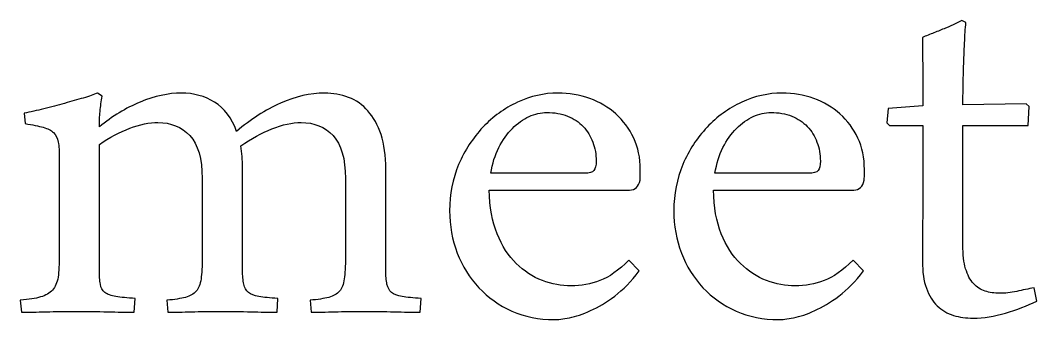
# Model space of a CAD drawing. Extents: x -294 to 276, y -108 to 146.
# Drawn here: x 115.84 to 127.16, y 50.01 to 53.34 of the extents above; entities that cross this region are included whole.
import ezdxf

# ---------------------------------------------------------------- set-up
doc = ezdxf.new("R2010")
doc.units = 0
doc.header["$MEASUREMENT"] = 0
doc.layers.add('OUTLINE', color=7, linetype='CONTINUOUS')

msp = doc.modelspace()

# ---------------------------------------------------------------- linework, layer by layer
at = {"layer": 'OUTLINE', "color": 250}
for points, knots in [([(126.376, 53.3193), (126.3704, 53.253), (126.3647, 53.1768), (126.3619, 53.0907), (126.3619, 53.0907), (126.3577, 53.0032), (126.3534, 52.9171), (126.3506, 52.8296), (126.3506, 52.8296), (126.3478, 52.7422), (126.3464, 52.6617), (126.345, 52.5855), (126.345, 52.5855), (126.3436, 52.5093), (126.3422, 52.4486), (126.3422, 52.4021), (126.3422, 52.4021), (126.3422, 52.4021), (127.0491, 52.4148), (127.0491, 52.4148), (127.0491, 52.4148), (127.0491, 52.4148), (127.083, 52.3851), (127.083, 52.3851), (127.083, 52.3851), (127.083, 52.3851), (127.0703, 52.1749), (127.0703, 52.1749), (127.0703, 52.1749), (127.0703, 52.1749), (126.3422, 52.1749), (126.3422, 52.1749), (126.3422, 52.1749), (126.3422, 52.1749), (126.3422, 50.8428), (126.3422, 50.8428), (126.3422, 50.8428), (126.3422, 50.7355), (126.3534, 50.6481), (126.3732, 50.5789), (126.3732, 50.5789), (126.3944, 50.5098), (126.4226, 50.4547), (126.4607, 50.4138), (126.4607, 50.4138), (126.4974, 50.3715), (126.5411, 50.3433), (126.5905, 50.3291), (126.5905, 50.3291), (126.6399, 50.3136), (126.6935, 50.3052), (126.7514, 50.3052), (126.7514, 50.3052), (126.8121, 50.3052), (126.8756, 50.3122), (126.9419, 50.3263), (126.9419, 50.3263), (127.0082, 50.3404), (127.0731, 50.3545), (127.1366, 50.3672), (127.1366, 50.3672), (127.1366, 50.3672), (127.1648, 50.2191), (127.1648, 50.2191), (127.1648, 50.2191), (127.0576, 50.1669), (126.9419, 50.1217), (126.8177, 50.085), (126.8177, 50.085), (126.6935, 50.0469), (126.5736, 50.0286), (126.4579, 50.0286), (126.4579, 50.0286), (126.3788, 50.0286), (126.3041, 50.0385), (126.2377, 50.0596), (126.2377, 50.0596), (126.17, 50.0808), (126.1093, 50.1161), (126.0571, 50.1655), (126.0571, 50.1655), (126.0049, 50.2148), (125.964, 50.2798), (125.9358, 50.3616), (125.9358, 50.3616), (125.9061, 50.4434), (125.892, 50.5422), (125.892, 50.6608), (125.892, 50.6608), (125.892, 50.6608), (125.892, 50.7722), (125.892, 50.7722), (125.892, 50.7722), (125.892, 50.823), (125.892, 50.9021), (125.8934, 51.0121), (125.8934, 51.0121), (125.8948, 51.1236), (125.8962, 51.2704), (125.8962, 51.4552), (125.8962, 51.4552), (125.8962, 51.4552), (125.8962, 52.1749), (125.8962, 52.1749), (125.8962, 52.1749), (125.8962, 52.1749), (125.5237, 52.1749), (125.5237, 52.1749), (125.5237, 52.1749), (125.5237, 52.1749), (125.4955, 52.2031), (125.4955, 52.2031), (125.4955, 52.2031), (125.4955, 52.2031), (125.511, 52.364), (125.511, 52.364), (125.511, 52.364), (125.511, 52.364), (125.8962, 52.3936), (125.8962, 52.3936), (125.8962, 52.3936), (125.8962, 52.3936), (125.8962, 52.7365), (125.8962, 52.7365), (125.8962, 52.7365), (125.8962, 52.8057), (125.8948, 52.8762), (125.8934, 52.9468), (125.8934, 52.9468), (125.892, 53.0187), (125.892, 53.0879), (125.892, 53.1542), (125.892, 53.1542), (125.9329, 53.1711), (125.9767, 53.1881), (126.0204, 53.2064), (126.0204, 53.2064), (126.0642, 53.2233), (126.1065, 53.2417), (126.1488, 53.2572), (126.1488, 53.2572), (126.1898, 53.2741), (126.2264, 53.2897), (126.2575, 53.3052), (126.2575, 53.3052), (126.2899, 53.3207), (126.3139, 53.3334), (126.3309, 53.3447), (126.3309, 53.3447), (126.3309, 53.3447), (126.376, 53.3193), (126.376, 53.3193)], [0, 0, 0, 0, 0.025641, 0.025641, 0.025641, 0.025641, 0.0512821, 0.0512821, 0.0512821, 0.0512821, 0.0769231, 0.0769231, 0.0769231, 0.0769231, 0.1025641, 0.1025641, 0.1025641, 0.1025641, 0.1282051, 0.1282051, 0.1282051, 0.1282051, 0.1538462, 0.1538462, 0.1538462, 0.1538462, 0.1794872, 0.1794872, 0.1794872, 0.1794872, 0.2051282, 0.2051282, 0.2051282, 0.2051282, 0.2307692, 0.2307692, 0.2307692, 0.2307692, 0.2564103, 0.2564103, 0.2564103, 0.2564103, 0.2820513, 0.2820513, 0.2820513, 0.2820513, 0.3076923, 0.3076923, 0.3076923, 0.3076923, 0.3333333, 0.3333333, 0.3333333, 0.3333333, 0.3589744, 0.3589744, 0.3589744, 0.3589744, 0.3846154, 0.3846154, 0.3846154, 0.3846154, 0.4102564, 0.4102564, 0.4102564, 0.4102564, 0.4358974, 0.4358974, 0.4358974, 0.4358974, 0.4615385, 0.4615385, 0.4615385, 0.4615385, 0.4871795, 0.4871795, 0.4871795, 0.4871795, 0.5128205, 0.5128205, 0.5128205, 0.5128205, 0.5384615, 0.5384615, 0.5384615, 0.5384615, 0.5641026, 0.5641026, 0.5641026, 0.5641026, 0.5897436, 0.5897436, 0.5897436, 0.5897436, 0.6153846, 0.6153846, 0.6153846, 0.6153846, 0.6410256, 0.6410256, 0.6410256, 0.6410256, 0.6666667, 0.6666667, 0.6666667, 0.6666667, 0.6923077, 0.6923077, 0.6923077, 0.6923077, 0.7179487, 0.7179487, 0.7179487, 0.7179487, 0.7435897, 0.7435897, 0.7435897, 0.7435897, 0.7692308, 0.7692308, 0.7692308, 0.7692308, 0.7948718, 0.7948718, 0.7948718, 0.7948718, 0.8205128, 0.8205128, 0.8205128, 0.8205128, 0.8461538, 0.8461538, 0.8461538, 0.8461538, 0.8717949, 0.8717949, 0.8717949, 0.8717949, 0.8974359, 0.8974359, 0.8974359, 0.8974359, 0.9230769, 0.9230769, 0.9230769, 0.9230769, 0.9487179, 0.9487179, 0.9487179, 0.9487179, 1, 1, 1, 1]), ([(117.1106, 50.0949), (117.0217, 50.0949), (116.9229, 50.0963), (116.8128, 50.0991), (116.8128, 50.0991), (116.7028, 50.102), (116.5814, 50.1034), (116.4488, 50.1034), (116.4488, 50.1034), (116.3415, 50.1034), (116.2343, 50.102), (116.1284, 50.0991), (116.1284, 50.0991), (116.0226, 50.0963), (115.9309, 50.0949), (115.8533, 50.0949), (115.8533, 50.0949), (115.8533, 50.0949), (115.8406, 50.2275), (115.8406, 50.2275), (115.8406, 50.2275), (115.9351, 50.236), (116.0099, 50.2473), (116.0663, 50.2642), (116.0663, 50.2642), (116.1228, 50.2812), (116.1665, 50.3066), (116.199, 50.3404), (116.199, 50.3404), (116.23, 50.3757), (116.2512, 50.4237), (116.2611, 50.4858), (116.2611, 50.4858), (116.2695, 50.5479), (116.2752, 50.6311), (116.2752, 50.7355), (116.2752, 50.7355), (116.2752, 50.7355), (116.2752, 51.8066), (116.2752, 51.8066), (116.2752, 51.8066), (116.2752, 51.8842), (116.271, 51.9449), (116.2625, 51.9886), (116.2625, 51.9886), (116.254, 52.0324), (116.2371, 52.0676), (116.2103, 52.0945), (116.2103, 52.0945), (116.1849, 52.1199), (116.1468, 52.1396), (116.0946, 52.1537), (116.0946, 52.1537), (116.0438, 52.1678), (115.9774, 52.1819), (115.8942, 52.1946), (115.8942, 52.1946), (115.8942, 52.1946), (115.8829, 52.3104), (115.8829, 52.3104), (115.8829, 52.3104), (115.9506, 52.3245), (116.0254, 52.3414), (116.103, 52.3597), (116.103, 52.3597), (116.1821, 52.3795), (116.2583, 52.3993), (116.333, 52.4204), (116.333, 52.4204), (116.4078, 52.4416), (116.477, 52.4613), (116.5419, 52.4797), (116.5419, 52.4797), (116.6068, 52.4994), (116.659, 52.5178), (116.7013, 52.5347), (116.7013, 52.5347), (116.7013, 52.5347), (116.7507, 52.5009), (116.7507, 52.5009), (116.7507, 52.5009), (116.7423, 52.443), (116.7352, 52.3866), (116.7296, 52.3301), (116.7296, 52.3301), (116.7239, 52.2723), (116.7211, 52.2158), (116.7211, 52.158), (116.7211, 52.158), (116.865, 52.2765), (117.016, 52.3682), (117.1769, 52.4345), (117.1769, 52.4345), (117.3364, 52.5009), (117.4888, 52.5347), (117.6355, 52.5347), (117.6355, 52.5347), (117.7724, 52.5347), (117.8966, 52.5009), (118.0052, 52.4331), (118.0052, 52.4331), (118.1139, 52.3654), (118.1957, 52.2567), (118.2508, 52.1086), (118.2508, 52.1086), (118.4088, 52.2426), (118.5711, 52.3485), (118.739, 52.4218), (118.739, 52.4218), (118.9069, 52.4966), (119.0706, 52.5347), (119.2315, 52.5347), (119.2315, 52.5347), (119.3246, 52.5347), (119.4135, 52.5178), (119.4982, 52.4867), (119.4982, 52.4867), (119.5814, 52.4543), (119.6534, 52.4049), (119.7141, 52.3358), (119.7141, 52.3358), (119.7748, 52.2666), (119.8241, 52.1791), (119.8594, 52.0733), (119.8594, 52.0733), (119.8947, 51.9675), (119.9131, 51.8376), (119.9131, 51.6866), (119.9131, 51.6866), (119.9131, 51.6866), (119.9131, 50.5662), (119.9131, 50.5662), (119.9131, 50.5662), (119.9131, 50.4999), (119.9173, 50.4477), (119.9258, 50.4068), (119.9258, 50.4068), (119.9342, 50.3672), (119.9512, 50.3362), (119.9766, 50.3136), (119.9766, 50.3136), (120.0034, 50.2925), (120.0429, 50.2769), (120.0951, 50.2685), (120.0951, 50.2685), (120.1473, 50.26), (120.2179, 50.2529), (120.3053, 50.2473), (120.3053, 50.2473), (120.3053, 50.2473), (120.2969, 50.0949), (120.2969, 50.0949), (120.2969, 50.0949), (120.2094, 50.0949), (120.112, 50.0963), (120.0062, 50.0991), (120.0062, 50.0991), (119.9003, 50.102), (119.7818, 50.1034), (119.652, 50.1034), (119.652, 50.1034), (119.5447, 50.1034), (119.4431, 50.102), (119.3444, 50.0991), (119.3444, 50.0991), (119.247, 50.0963), (119.1595, 50.0949), (119.0819, 50.0949), (119.0819, 50.0949), (119.0819, 50.0949), (119.0692, 50.2275), (119.0692, 50.2275), (119.0692, 50.2275), (119.1553, 50.236), (119.2244, 50.2459), (119.2766, 50.26), (119.2766, 50.26), (119.3288, 50.2741), (119.3684, 50.2967), (119.3966, 50.3291), (119.3966, 50.3291), (119.4234, 50.3602), (119.4417, 50.4053), (119.4502, 50.4646), (119.4502, 50.4646), (119.4587, 50.5239), (119.4629, 50.6057), (119.4629, 50.7116), (119.4629, 50.7116), (119.4629, 50.7116), (119.4629, 51.5836), (119.4629, 51.5836), (119.4629, 51.5836), (119.4629, 51.8038), (119.4163, 51.9632), (119.3246, 52.0606), (119.3246, 52.0606), (119.2315, 52.158), (119.1144, 52.2073), (118.9704, 52.2073), (118.9704, 52.2073), (118.8688, 52.2073), (118.7602, 52.1834), (118.6445, 52.1368), (118.6445, 52.1368), (118.5287, 52.0902), (118.413, 52.0267), (118.2973, 51.9477), (118.2973, 51.9477), (118.3016, 51.9082), (118.3072, 51.8687), (118.3114, 51.8292), (118.3114, 51.8292), (118.3157, 51.7897), (118.3171, 51.7473), (118.3171, 51.7036), (118.3171, 51.7036), (118.3171, 51.7036), (118.3171, 50.5662), (118.3171, 50.5662), (118.3171, 50.5662), (118.3171, 50.4999), (118.3213, 50.4477), (118.3298, 50.4068), (118.3298, 50.4068), (118.3382, 50.3672), (118.3552, 50.3362), (118.382, 50.3136), (118.382, 50.3136), (118.4074, 50.2925), (118.4469, 50.2769), (118.4991, 50.2685), (118.4991, 50.2685), (118.5513, 50.26), (118.6219, 50.2529), (118.7094, 50.2473), (118.7094, 50.2473), (118.7094, 50.2473), (118.7023, 50.0949), (118.7023, 50.0949), (118.7023, 50.0949), (118.6134, 50.0949), (118.516, 50.0963), (118.4102, 50.0991), (118.4102, 50.0991), (118.3044, 50.102), (118.1858, 50.1034), (118.0574, 50.1034), (118.0574, 50.1034), (117.9488, 50.1034), (117.8472, 50.102), (117.7484, 50.0991), (117.7484, 50.0991), (117.651, 50.0963), (117.5635, 50.0949), (117.4859, 50.0949), (117.4859, 50.0949), (117.4859, 50.0949), (117.4732, 50.2275), (117.4732, 50.2275), (117.4732, 50.2275), (117.5593, 50.236), (117.6285, 50.2459), (117.6807, 50.26), (117.6807, 50.26), (117.7329, 50.2741), (117.7724, 50.2967), (117.8006, 50.3291), (117.8006, 50.3291), (117.8274, 50.3602), (117.8458, 50.4053), (117.8542, 50.4646), (117.8542, 50.4646), (117.8627, 50.5239), (117.8669, 50.6057), (117.8669, 50.7116), (117.8669, 50.7116), (117.8669, 50.7116), (117.8669, 51.5836), (117.8669, 51.5836), (117.8669, 51.5836), (117.8669, 51.8038), (117.8204, 51.9632), (117.7286, 52.0606), (117.7286, 52.0606), (117.6355, 52.158), (117.5184, 52.2073), (117.3745, 52.2073), (117.3745, 52.2073), (117.2785, 52.2073), (117.1741, 52.1862), (117.0612, 52.1438), (117.0612, 52.1438), (116.9469, 52.1001), (116.834, 52.0408), (116.7211, 51.9632), (116.7211, 51.9632), (116.7211, 51.9632), (116.7211, 50.5662), (116.7211, 50.5662), (116.7211, 50.5662), (116.7211, 50.4999), (116.7253, 50.4477), (116.7324, 50.4068), (116.7324, 50.4068), (116.738, 50.3672), (116.7564, 50.3362), (116.7832, 50.3136), (116.7832, 50.3136), (116.8114, 50.2925), (116.8523, 50.2769), (116.906, 50.2685), (116.906, 50.2685), (116.9596, 50.26), (117.0315, 50.2529), (117.1219, 50.2473), (117.1219, 50.2473), (117.1219, 50.2473), (117.1106, 50.0949), (117.1106, 50.0949)], [0, 0, 0, 0, 0.0123457, 0.0123457, 0.0123457, 0.0123457, 0.0246914, 0.0246914, 0.0246914, 0.0246914, 0.037037, 0.037037, 0.037037, 0.037037, 0.0493827, 0.0493827, 0.0493827, 0.0493827, 0.0617284, 0.0617284, 0.0617284, 0.0617284, 0.0740741, 0.0740741, 0.0740741, 0.0740741, 0.0864198, 0.0864198, 0.0864198, 0.0864198, 0.0987654, 0.0987654, 0.0987654, 0.0987654, 0.1111111, 0.1111111, 0.1111111, 0.1111111, 0.1234568, 0.1234568, 0.1234568, 0.1234568, 0.1358025, 0.1358025, 0.1358025, 0.1358025, 0.1481481, 0.1481481, 0.1481481, 0.1481481, 0.1604938, 0.1604938, 0.1604938, 0.1604938, 0.1728395, 0.1728395, 0.1728395, 0.1728395, 0.1851852, 0.1851852, 0.1851852, 0.1851852, 0.1975309, 0.1975309, 0.1975309, 0.1975309, 0.2098765, 0.2098765, 0.2098765, 0.2098765, 0.2222222, 0.2222222, 0.2222222, 0.2222222, 0.2345679, 0.2345679, 0.2345679, 0.2345679, 0.2469136, 0.2469136, 0.2469136, 0.2469136, 0.2592593, 0.2592593, 0.2592593, 0.2592593, 0.2716049, 0.2716049, 0.2716049, 0.2716049, 0.2839506, 0.2839506, 0.2839506, 0.2839506, 0.2962963, 0.2962963, 0.2962963, 0.2962963, 0.308642, 0.308642, 0.308642, 0.308642, 0.3209877, 0.3209877, 0.3209877, 0.3209877, 0.3333333, 0.3333333, 0.3333333, 0.3333333, 0.345679, 0.345679, 0.345679, 0.345679, 0.3580247, 0.3580247, 0.3580247, 0.3580247, 0.3703704, 0.3703704, 0.3703704, 0.3703704, 0.382716, 0.382716, 0.382716, 0.382716, 0.3950617, 0.3950617, 0.3950617, 0.3950617, 0.4074074, 0.4074074, 0.4074074, 0.4074074, 0.4197531, 0.4197531, 0.4197531, 0.4197531, 0.4320988, 0.4320988, 0.4320988, 0.4320988, 0.4444444, 0.4444444, 0.4444444, 0.4444444, 0.4567901, 0.4567901, 0.4567901, 0.4567901, 0.4691358, 0.4691358, 0.4691358, 0.4691358, 0.4814815, 0.4814815, 0.4814815, 0.4814815, 0.4938272, 0.4938272, 0.4938272, 0.4938272, 0.5061728, 0.5061728, 0.5061728, 0.5061728, 0.5185185, 0.5185185, 0.5185185, 0.5185185, 0.5308642, 0.5308642, 0.5308642, 0.5308642, 0.5432099, 0.5432099, 0.5432099, 0.5432099, 0.5555556, 0.5555556, 0.5555556, 0.5555556, 0.5679012, 0.5679012, 0.5679012, 0.5679012, 0.5802469, 0.5802469, 0.5802469, 0.5802469, 0.5925926, 0.5925926, 0.5925926, 0.5925926, 0.6049383, 0.6049383, 0.6049383, 0.6049383, 0.617284, 0.617284, 0.617284, 0.617284, 0.6296296, 0.6296296, 0.6296296, 0.6296296, 0.6419753, 0.6419753, 0.6419753, 0.6419753, 0.654321, 0.654321, 0.654321, 0.654321, 0.6666667, 0.6666667, 0.6666667, 0.6666667, 0.6790123, 0.6790123, 0.6790123, 0.6790123, 0.691358, 0.691358, 0.691358, 0.691358, 0.7037037, 0.7037037, 0.7037037, 0.7037037, 0.7160494, 0.7160494, 0.7160494, 0.7160494, 0.7283951, 0.7283951, 0.7283951, 0.7283951, 0.7407407, 0.7407407, 0.7407407, 0.7407407, 0.7530864, 0.7530864, 0.7530864, 0.7530864, 0.7654321, 0.7654321, 0.7654321, 0.7654321, 0.7777778, 0.7777778, 0.7777778, 0.7777778, 0.7901235, 0.7901235, 0.7901235, 0.7901235, 0.8024691, 0.8024691, 0.8024691, 0.8024691, 0.8148148, 0.8148148, 0.8148148, 0.8148148, 0.8271605, 0.8271605, 0.8271605, 0.8271605, 0.8395062, 0.8395062, 0.8395062, 0.8395062, 0.8518519, 0.8518519, 0.8518519, 0.8518519, 0.8641975, 0.8641975, 0.8641975, 0.8641975, 0.8765432, 0.8765432, 0.8765432, 0.8765432, 0.8888889, 0.8888889, 0.8888889, 0.8888889, 0.9012346, 0.9012346, 0.9012346, 0.9012346, 0.9135802, 0.9135802, 0.9135802, 0.9135802, 0.9259259, 0.9259259, 0.9259259, 0.9259259, 0.9382716, 0.9382716, 0.9382716, 0.9382716, 0.9506173, 0.9506173, 0.9506173, 0.9506173, 0.962963, 0.962963, 0.962963, 0.962963, 0.9753086, 0.9753086, 0.9753086, 0.9753086, 1, 1, 1, 1]), ([(122.7367, 50.5535), (122.6478, 50.4378), (122.5575, 50.3447), (122.463, 50.2741), (122.463, 50.2741), (122.3698, 50.205), (122.2795, 50.1499), (122.1948, 50.1118), (122.1948, 50.1118), (122.1088, 50.0723), (122.0312, 50.0469), (121.9592, 50.0328), (121.9592, 50.0328), (121.8872, 50.0187), (121.8308, 50.0116), (121.7898, 50.0116), (121.7898, 50.0116), (121.6191, 50.0116), (121.4611, 50.0441), (121.3185, 50.1076), (121.3185, 50.1076), (121.1746, 50.1711), (121.0518, 50.2572), (120.9488, 50.3672), (120.9488, 50.3672), (120.8444, 50.4773), (120.7654, 50.6071), (120.7089, 50.7539), (120.7089, 50.7539), (120.6525, 50.9021), (120.6243, 51.0587), (120.6243, 51.2238), (120.6243, 51.2238), (120.6243, 51.4086), (120.6581, 51.5794), (120.7245, 51.7389), (120.7245, 51.7389), (120.7922, 51.8969), (120.8825, 52.0352), (120.994, 52.1537), (120.994, 52.1537), (121.1055, 52.2723), (121.2339, 52.3654), (121.3806, 52.4331), (121.3806, 52.4331), (121.526, 52.5009), (121.677, 52.5347), (121.8308, 52.5347), (121.8308, 52.5347), (121.955, 52.5347), (122.0721, 52.5136), (122.185, 52.474), (122.185, 52.474), (122.2964, 52.4345), (122.3938, 52.3767), (122.4757, 52.3019), (122.4757, 52.3019), (122.5589, 52.2285), (122.6252, 52.1382), (122.6746, 52.0338), (122.6746, 52.0338), (122.724, 51.9294), (122.748, 51.8122), (122.748, 51.6824), (122.748, 51.6824), (122.748, 51.6824), (122.748, 51.6246), (122.748, 51.6246), (122.748, 51.6246), (122.748, 51.6246), (122.7452, 51.5667), (122.7452, 51.5667), (122.7452, 51.5667), (122.7311, 51.4919), (122.6916, 51.4552), (122.6295, 51.4552), (122.6295, 51.4552), (122.6295, 51.4552), (121.0659, 51.4552), (121.0659, 51.4552), (121.0659, 51.4552), (121.0688, 51.2647), (121.0984, 51.1024), (121.1534, 50.967), (121.1534, 50.967), (121.2085, 50.8315), (121.279, 50.7214), (121.3665, 50.6368), (121.3665, 50.6368), (121.4526, 50.5507), (121.55, 50.4886), (121.6572, 50.4477), (121.6572, 50.4477), (121.7644, 50.4082), (121.8703, 50.3884), (121.9761, 50.3884), (121.9761, 50.3884), (122.089, 50.3884), (122.1963, 50.4082), (122.2979, 50.4463), (122.2979, 50.4463), (122.3995, 50.4844), (122.5081, 50.5606), (122.621, 50.6735), (122.621, 50.6735), (122.621, 50.6735), (122.7367, 50.5535), (122.7367, 50.5535)], [0, 0, 0, 0, 0.0357143, 0.0357143, 0.0357143, 0.0357143, 0.0714286, 0.0714286, 0.0714286, 0.0714286, 0.1071429, 0.1071429, 0.1071429, 0.1071429, 0.1428571, 0.1428571, 0.1428571, 0.1428571, 0.1785714, 0.1785714, 0.1785714, 0.1785714, 0.2142857, 0.2142857, 0.2142857, 0.2142857, 0.25, 0.25, 0.25, 0.25, 0.2857143, 0.2857143, 0.2857143, 0.2857143, 0.3214286, 0.3214286, 0.3214286, 0.3214286, 0.3571429, 0.3571429, 0.3571429, 0.3571429, 0.3928571, 0.3928571, 0.3928571, 0.3928571, 0.4285714, 0.4285714, 0.4285714, 0.4285714, 0.4642857, 0.4642857, 0.4642857, 0.4642857, 0.5, 0.5, 0.5, 0.5, 0.5357143, 0.5357143, 0.5357143, 0.5357143, 0.5714286, 0.5714286, 0.5714286, 0.5714286, 0.6071429, 0.6071429, 0.6071429, 0.6071429, 0.6428571, 0.6428571, 0.6428571, 0.6428571, 0.6785714, 0.6785714, 0.6785714, 0.6785714, 0.7142857, 0.7142857, 0.7142857, 0.7142857, 0.75, 0.75, 0.75, 0.75, 0.7857143, 0.7857143, 0.7857143, 0.7857143, 0.8214286, 0.8214286, 0.8214286, 0.8214286, 0.8571429, 0.8571429, 0.8571429, 0.8571429, 0.8928571, 0.8928571, 0.8928571, 0.8928571, 0.9285714, 0.9285714, 0.9285714, 0.9285714, 1, 1, 1, 1]), ([(125.2344, 50.5535), (125.1455, 50.4378), (125.0552, 50.3447), (124.9607, 50.2741), (124.9607, 50.2741), (124.8675, 50.205), (124.7772, 50.1499), (124.6925, 50.1118), (124.6925, 50.1118), (124.6065, 50.0723), (124.5289, 50.0469), (124.4569, 50.0328), (124.4569, 50.0328), (124.3849, 50.0187), (124.3285, 50.0116), (124.2875, 50.0116), (124.2875, 50.0116), (124.1168, 50.0116), (123.9588, 50.0441), (123.8162, 50.1076), (123.8162, 50.1076), (123.6723, 50.1711), (123.5495, 50.2572), (123.4465, 50.3672), (123.4465, 50.3672), (123.3421, 50.4773), (123.2631, 50.6071), (123.2066, 50.7539), (123.2066, 50.7539), (123.1502, 50.9021), (123.122, 51.0587), (123.122, 51.2238), (123.122, 51.2238), (123.122, 51.4086), (123.1558, 51.5794), (123.2222, 51.7389), (123.2222, 51.7389), (123.2899, 51.8969), (123.3802, 52.0352), (123.4917, 52.1537), (123.4917, 52.1537), (123.6032, 52.2723), (123.7316, 52.3654), (123.8783, 52.4331), (123.8783, 52.4331), (124.0237, 52.5009), (124.1747, 52.5347), (124.3285, 52.5347), (124.3285, 52.5347), (124.4527, 52.5347), (124.5698, 52.5136), (124.6827, 52.474), (124.6827, 52.474), (124.7941, 52.4345), (124.8915, 52.3767), (124.9734, 52.3019), (124.9734, 52.3019), (125.0566, 52.2285), (125.1229, 52.1382), (125.1723, 52.0338), (125.1723, 52.0338), (125.2217, 51.9294), (125.2457, 51.8122), (125.2457, 51.6824), (125.2457, 51.6824), (125.2457, 51.6824), (125.2457, 51.6246), (125.2457, 51.6246), (125.2457, 51.6246), (125.2457, 51.6246), (125.2429, 51.5667), (125.2429, 51.5667), (125.2429, 51.5667), (125.2288, 51.4919), (125.1893, 51.4552), (125.1272, 51.4552), (125.1272, 51.4552), (125.1272, 51.4552), (123.5636, 51.4552), (123.5636, 51.4552), (123.5636, 51.4552), (123.5665, 51.2647), (123.5961, 51.1024), (123.6511, 50.967), (123.6511, 50.967), (123.7062, 50.8315), (123.7767, 50.7214), (123.8642, 50.6368), (123.8642, 50.6368), (123.9503, 50.5507), (124.0477, 50.4886), (124.1549, 50.4477), (124.1549, 50.4477), (124.2621, 50.4082), (124.368, 50.3884), (124.4738, 50.3884), (124.4738, 50.3884), (124.5867, 50.3884), (124.694, 50.4082), (124.7956, 50.4463), (124.7956, 50.4463), (124.8972, 50.4844), (125.0058, 50.5606), (125.1187, 50.6735), (125.1187, 50.6735), (125.1187, 50.6735), (125.2344, 50.5535), (125.2344, 50.5535)], [0, 0, 0, 0, 0.0357143, 0.0357143, 0.0357143, 0.0357143, 0.0714286, 0.0714286, 0.0714286, 0.0714286, 0.1071429, 0.1071429, 0.1071429, 0.1071429, 0.1428571, 0.1428571, 0.1428571, 0.1428571, 0.1785714, 0.1785714, 0.1785714, 0.1785714, 0.2142857, 0.2142857, 0.2142857, 0.2142857, 0.25, 0.25, 0.25, 0.25, 0.2857143, 0.2857143, 0.2857143, 0.2857143, 0.3214286, 0.3214286, 0.3214286, 0.3214286, 0.3571429, 0.3571429, 0.3571429, 0.3571429, 0.3928571, 0.3928571, 0.3928571, 0.3928571, 0.4285714, 0.4285714, 0.4285714, 0.4285714, 0.4642857, 0.4642857, 0.4642857, 0.4642857, 0.5, 0.5, 0.5, 0.5, 0.5357143, 0.5357143, 0.5357143, 0.5357143, 0.5714286, 0.5714286, 0.5714286, 0.5714286, 0.6071429, 0.6071429, 0.6071429, 0.6071429, 0.6428571, 0.6428571, 0.6428571, 0.6428571, 0.6785714, 0.6785714, 0.6785714, 0.6785714, 0.7142857, 0.7142857, 0.7142857, 0.7142857, 0.75, 0.75, 0.75, 0.75, 0.7857143, 0.7857143, 0.7857143, 0.7857143, 0.8214286, 0.8214286, 0.8214286, 0.8214286, 0.8571429, 0.8571429, 0.8571429, 0.8571429, 0.8928571, 0.8928571, 0.8928571, 0.8928571, 0.9285714, 0.9285714, 0.9285714, 0.9285714, 1, 1, 1, 1]), ([(122.1243, 51.6415), (122.1793, 51.6415), (122.216, 51.6514), (122.2315, 51.6725), (122.2315, 51.6725), (122.2485, 51.6923), (122.2569, 51.7276), (122.2569, 51.777), (122.2569, 51.777), (122.2569, 51.8517), (122.2442, 51.9223), (122.2188, 51.9886), (122.2188, 51.9886), (122.1948, 52.0549), (122.1596, 52.1128), (122.1116, 52.1622), (122.1116, 52.1622), (122.065, 52.2116), (122.0072, 52.2497), (121.938, 52.2779), (121.938, 52.2779), (121.8689, 52.3047), (121.7927, 52.3188), (121.7066, 52.3188), (121.7066, 52.3188), (121.6403, 52.3188), (121.5739, 52.3033), (121.509, 52.2737), (121.509, 52.2737), (121.4427, 52.2426), (121.3806, 52.1989), (121.3228, 52.141), (121.3228, 52.141), (121.2649, 52.0832), (121.2141, 52.0126), (121.1718, 51.9279), (121.1718, 51.9279), (121.1294, 51.8447), (121.0998, 51.7487), (121.0829, 51.6415), (121.0829, 51.6415), (121.0829, 51.6415), (122.1243, 51.6415), (122.1243, 51.6415)], [0, 0, 0, 0, 0.0833333, 0.0833333, 0.0833333, 0.0833333, 0.1666667, 0.1666667, 0.1666667, 0.1666667, 0.25, 0.25, 0.25, 0.25, 0.3333333, 0.3333333, 0.3333333, 0.3333333, 0.4166667, 0.4166667, 0.4166667, 0.4166667, 0.5, 0.5, 0.5, 0.5, 0.5833333, 0.5833333, 0.5833333, 0.5833333, 0.6666667, 0.6666667, 0.6666667, 0.6666667, 0.75, 0.75, 0.75, 0.75, 0.8333333, 0.8333333, 0.8333333, 0.8333333, 1, 1, 1, 1]), ([(124.622, 51.6415), (124.677, 51.6415), (124.7137, 51.6514), (124.7292, 51.6725), (124.7292, 51.6725), (124.7462, 51.6923), (124.7546, 51.7276), (124.7546, 51.777), (124.7546, 51.777), (124.7546, 51.8517), (124.7419, 51.9223), (124.7165, 51.9886), (124.7165, 51.9886), (124.6925, 52.0549), (124.6573, 52.1128), (124.6093, 52.1622), (124.6093, 52.1622), (124.5627, 52.2116), (124.5049, 52.2497), (124.4357, 52.2779), (124.4357, 52.2779), (124.3666, 52.3047), (124.2904, 52.3188), (124.2043, 52.3188), (124.2043, 52.3188), (124.138, 52.3188), (124.0716, 52.3033), (124.0067, 52.2737), (124.0067, 52.2737), (123.9404, 52.2426), (123.8783, 52.1989), (123.8205, 52.141), (123.8205, 52.141), (123.7626, 52.0832), (123.7118, 52.0126), (123.6695, 51.9279), (123.6695, 51.9279), (123.6271, 51.8447), (123.5975, 51.7487), (123.5806, 51.6415), (123.5806, 51.6415), (123.5806, 51.6415), (124.622, 51.6415), (124.622, 51.6415)], [0, 0, 0, 0, 0.0833333, 0.0833333, 0.0833333, 0.0833333, 0.1666667, 0.1666667, 0.1666667, 0.1666667, 0.25, 0.25, 0.25, 0.25, 0.3333333, 0.3333333, 0.3333333, 0.3333333, 0.4166667, 0.4166667, 0.4166667, 0.4166667, 0.5, 0.5, 0.5, 0.5, 0.5833333, 0.5833333, 0.5833333, 0.5833333, 0.6666667, 0.6666667, 0.6666667, 0.6666667, 0.75, 0.75, 0.75, 0.75, 0.8333333, 0.8333333, 0.8333333, 0.8333333, 1, 1, 1, 1])]:
    msp.add_open_spline(points, degree=3, knots=knots, dxfattribs=at)

doc.saveas('drawing.dxf')
